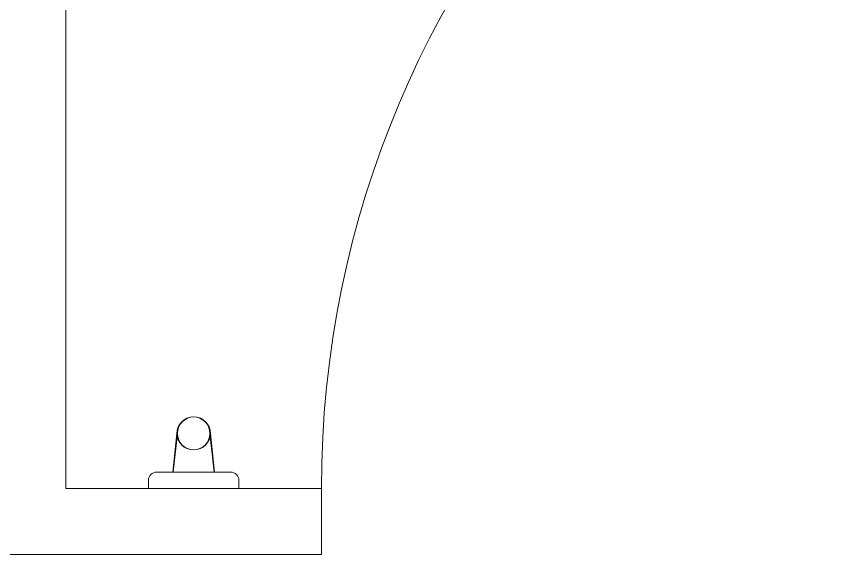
# Model space of a CAD drawing. Header units: millimetres. Extents: x 206 to 837, y 40 to 323.
# Drawn here: x 691.254 to 691.7533, y 262.1968 to 262.5231 of the extents above; entities that cross this region are included whole.
import ezdxf

# ---------------------------------------------------------------- set-up
doc = ezdxf.new("R2010")
doc.units = ezdxf.units.MM
doc.layers.add('I-ARQ', color=8, linetype='Continuous', lineweight=0)

msp = doc.modelspace()

# ---------------------------------------------------------------- linework, layer by layer
at = {"layer": 'I-ARQ'}
for p, q in [((691.28403, 263.44682), (691.28403, 262.23682)), ((691.34883, 262.24682), (691.35136, 262.27029)), ((691.34918, 262.24682), (691.35171, 262.27029)), ((691.37389, 262.24682), (691.37136, 262.27029)), ((691.37424, 262.24682), (691.37171, 262.27029)), ((691.38395, 262.24682), (691.33912, 262.24682)), ((691.33912, 262.24682), (691.38395, 262.24682)), ((691.33412, 262.23682), (691.33412, 262.24182)), ((691.33412, 262.23682), (691.33412, 262.24182)), ((691.38895, 262.23682), (691.38895, 262.24182)), ((691.38895, 262.23682), (691.38895, 262.24182)), ((691.43903, 262.23682), (691.28403, 262.23682)), ((691.38895, 262.23682), (691.33412, 262.23682)), ((691.33412, 262.23682), (691.38895, 262.23682)), ((691.43903, 262.23682), (691.43903, 262.19682)), ((691.43903, 262.19682), (691.21403, 262.19682)), ((691.25403, 262.19682), (691.28403, 262.19682))]:
    msp.add_line(p, q, dxfattribs=at)
for centre in [(691.36136, 262.27029), (691.36171, 262.27029)]:
    msp.add_circle(centre, 0.01, dxfattribs=at)
for centre, radius, start, end in [((692.03903, 262.23682), 0.6, 90, 180), ((691.33912, 262.24182), 0.005, 90, 180), ((691.33912, 262.24182), 0.005, 90, 180), ((691.38395, 262.24182), 0.005, 0, 90), ((691.38395, 262.24182), 0.005, 360, 90)]:
    msp.add_arc(centre, radius, start, end, dxfattribs=at)

doc.saveas('drawing.dxf')
